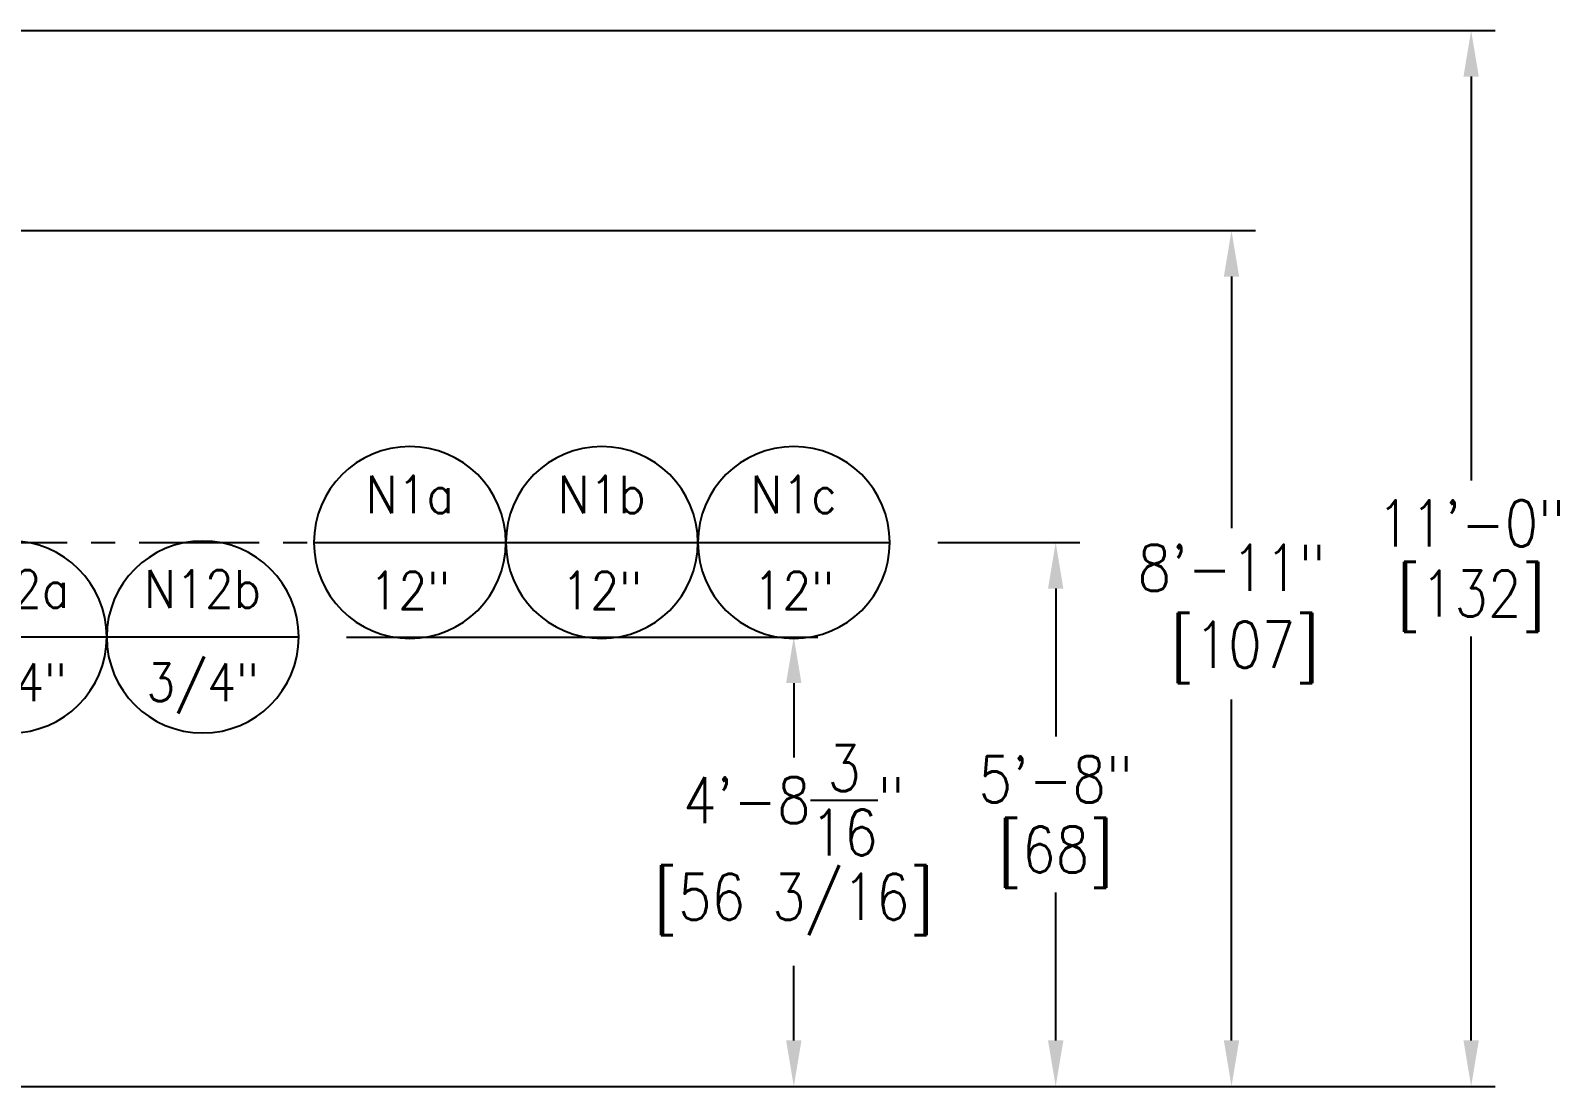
# Model space of a CAD drawing. Extents: x -1889 to 1550, y -1971 to 1122.
# Drawn here: x -522.3 to -331.3, y -432.4 to -300.4 of the extents above; entities that cross this region are included whole.
import ezdxf
from ezdxf.enums import TextEntityAlignment as Align

# ---------------------------------------------------------------- set-up
doc = ezdxf.new("R2010")
doc.units = 0
doc.header["$LTSCALE"] = 12
doc.header["$MEASUREMENT"] = 0
doc.header["$PDMODE"] = 33
doc.header["$PDSIZE"] = -0.5
doc.linetypes.add('CENTER', pattern=[2, 1.25, -0.25, 0.25, -0.25])
doc.layers.get('0').update_dxf_attribs({"linetype": 'CONTINUOUS'})
doc.layers.get('Defpoints').update_dxf_attribs({"linetype": 'CONTINUOUS'})
doc.layers.add('CENTER', color=6, linetype='CENTER')
doc.layers.add('DIM', color=1, linetype='CONTINUOUS')
doc.styles.add('ROMANS', font='ROMANS.shx', dxfattribs={"width": 0.85, "height": 5.76})
doc.styles.get("Standard").update_dxf_attribs({"font": 'sanss___.ttf'})
doc.dimstyles.get("Standard").update_dxf_attribs({"dimtxt": 0.18, "dimasz": 0.18, "dimexe": 0.18, "dimexo": 0.0625, "dimgap": 0.09, "dimtad": 0, "dimtih": 1, "dimtoh": 1, "dimdec": 4, "dimzin": 0, "dimdsep": 46, "dimtxsty": 'Standard', "dimcen": 0.09, "dimadec": 0, "dimazin": 0, "dimtfac": 1, "dimtdec": 4, "dimtofl": 0, "dimtmove": 0, "dimatfit": 3, "dimfxl": 1, "dimtolj": 1, "dimtzin": 0, "dimarcsym": 0})

# ---------------------------------------------------------------- blocks, each defined once
blk = doc.blocks.new('*D165')
at = {"layer": 'Defpoints', "color": 0, "transparency": 16777216}
for p in [(-628.98, -325.41), (-372.2, -325.41), (-760.7, -432.41)]:
    blk.add_point(p, dxfattribs=at)
at = {"layer": 'DIM', "color": 0, "lineweight": -2, "transparency": 16777216}
for p, q in [((-622.98, -325.41), (-369.2, -325.41)), ((-372.2, -331.17), (-372.2, -362.64)), ((-372.2, -426.65), (-372.2, -384.04)), ((-754.7, -432.41), (-369.2, -432.41))]:
    blk.add_line(p, q, dxfattribs=at)
at = {"layer": 'DIM', "color": 0, "transparency": 16777216}
for points in [[(-373.16, -331.17), (-371.24, -331.17), (-372.2, -325.41)], [(-373.16, -426.65), (-371.24, -426.65), (-372.2, -432.41)]]:
    blk.add_solid(points, dxfattribs=at)
at = {"layer": 'DIM', "color": 0, "transparency": 16777216, "insert": (-372.2, -373.34), "char_height": 5.76, "attachment_point": 5, "style": 'ROMANS'}
blk.add_mtext('\\A1;8\'-11"\\P [107]', dxfattribs=at)
blk = doc.blocks.new('*D173')
at = {"layer": 'Defpoints', "color": 0, "transparency": 16777216}
for p in [(-488.82, -376.23), (-426.92, -376.23), (-760.7, -432.41)]:
    blk.add_point(p, dxfattribs=at)
at = {"layer": 'DIM', "color": 0, "lineweight": -2, "transparency": 16777216}
for p, q in [((-482.82, -376.23), (-423.92, -376.23)), ((-426.92, -381.99), (-426.92, -391.29)), ((-426.92, -426.65), (-426.92, -417.35)), ((-754.7, -432.41), (-423.92, -432.41))]:
    blk.add_line(p, q, dxfattribs=at)
at = {"layer": 'DIM', "color": 0, "transparency": 16777216}
for points in [[(-427.88, -381.99), (-425.96, -381.99), (-426.92, -376.23)], [(-427.88, -426.65), (-425.96, -426.65), (-426.92, -432.41)]]:
    blk.add_solid(points, dxfattribs=at)
at = {"layer": 'DIM', "color": 0, "transparency": 16777216, "char_height": 5.76, "attachment_point": 5, "style": 'ROMANS'}
for s, insert in [('\\A1;4\'-8{\\H1x;\\S3/16;}"', (-426.92, -396.64)), ('\\A1;[56 3/16]', (-426.92, -409.67))]:
    blk.add_mtext(s, dxfattribs=dict(at, insert=insert))
blk = doc.blocks.new('*D174')
at = {"layer": 'Defpoints', "color": 0, "transparency": 16777216}
for p in [(-414.92, -364.41), (-760.7, -432.41), (-394.18, -432.41)]:
    blk.add_point(p, dxfattribs=at)
at = {"layer": 'DIM', "color": 0, "lineweight": -2, "transparency": 16777216}
for p, q in [((-408.92, -364.41), (-391.18, -364.41)), ((-394.18, -370.17), (-394.18, -388.68)), ((-394.18, -426.65), (-394.18, -408.15)), ((-754.7, -432.41), (-391.18, -432.41))]:
    blk.add_line(p, q, dxfattribs=at)
at = {"layer": 'DIM', "color": 0, "transparency": 16777216}
for points in [[(-395.14, -370.17), (-393.22, -370.17), (-394.18, -364.41)], [(-395.14, -426.65), (-393.22, -426.65), (-394.18, -432.41)]]:
    blk.add_solid(points, dxfattribs=at)
at = {"layer": 'DIM', "color": 0, "transparency": 16777216, "char_height": 5.76, "attachment_point": 5, "style": 'ROMANS'}
for s, insert in [('\\A1;5\'-8"', (-394.18, -394.02)), ('\\A1;[68]', (-394.18, -403.76))]:
    blk.add_mtext(s, dxfattribs=dict(at, insert=insert))
blk = doc.blocks.new('*D177')
at = {"layer": 'Defpoints', "color": 0, "transparency": 16777216}
for p in [(-622.85, -300.41), (-760.7, -432.41), (-342.24, -432.41)]:
    blk.add_point(p, dxfattribs=at)
at = {"layer": 'DIM', "color": 0, "lineweight": -2, "transparency": 16777216}
for p, q in [((-616.85, -300.41), (-339.24, -300.41)), ((-342.24, -306.17), (-342.24, -356.68)), ((-342.24, -426.65), (-342.24, -376.15)), ((-754.7, -432.41), (-339.24, -432.41))]:
    blk.add_line(p, q, dxfattribs=at)
at = {"layer": 'DIM', "color": 0, "transparency": 16777216}
for points in [[(-343.2, -306.17), (-341.28, -306.17), (-342.24, -300.41)], [(-343.2, -426.65), (-341.28, -426.65), (-342.24, -432.41)]]:
    blk.add_solid(points, dxfattribs=at)
at = {"layer": 'DIM', "color": 0, "transparency": 16777216, "char_height": 5.76, "attachment_point": 5, "style": 'ROMANS'}
for s, insert in [('\\A1;11\'-0"', (-342.24, -362.02)), ('\\A1;[132]', (-342.24, -371.76))]:
    blk.add_mtext(s, dxfattribs=dict(at, insert=insert))
blk = doc.blocks.new('Nozzle Callout')
blk.add_line((0.25, 0), (-0.25, 0))
blk.add_circle((0, 0), 0.25)
at = {"style": 'ROMANS', "width": 0.9}
for tag, p in [('NZ-ID', (0, 0.125)), ('NZ-SZ', (0, -0.125))]:
    blk.add_attdef(tag, text='', height=0.0975, dxfattribs=at).set_placement(p, align=Align.MIDDLE)

msp = doc.modelspace()

# ---------------------------------------------------------------- linework, layer by layer
at = {"layer": 'CENTER'}
msp.add_line((-772.75912, -364.41255), (-486.91656, -364.41255), dxfattribs=at)

# ---------------------------------------------------------------- block references
at = {"layer": 'DIM'}
ref = msp.add_blockref('Nozzle Callout', (-474.91656, -364.41255), dxfattribs=dict(at, xscale=-48, yscale=48, zscale=48))
ref.add_attrib('NZ-ID', 'N1a', dxfattribs={"layer": '0', "height": 4.68, "style": 'ROMANS', "width": 0.9}).set_placement((-474.91656, -358.41255), align=Align.MIDDLE)
ref.add_attrib('NZ-SZ', '12"', dxfattribs={"layer": '0', "height": 4.68, "style": 'ROMANS', "width": 0.9}).set_placement((-474.91656, -370.41255), align=Align.MIDDLE)
ref = msp.add_blockref('Nozzle Callout', (-450.91656, -364.41255), dxfattribs=dict(at, xscale=-48, yscale=48, zscale=48))
ref.add_attrib('NZ-ID', 'N1b', dxfattribs={"layer": '0', "height": 4.68, "style": 'ROMANS', "width": 0.9}).set_placement((-450.91656, -358.41255), align=Align.MIDDLE)
ref.add_attrib('NZ-SZ', '12"', dxfattribs={"layer": '0', "height": 4.68, "style": 'ROMANS', "width": 0.9}).set_placement((-450.91656, -370.41255), align=Align.MIDDLE)
ref = msp.add_blockref('Nozzle Callout', (-426.91656, -364.41255), dxfattribs=dict(at, xscale=-48, yscale=48, zscale=48))
ref.add_attrib('NZ-ID', 'N1c', dxfattribs={"layer": '0', "height": 4.68, "style": 'ROMANS', "width": 0.9}).set_placement((-426.91656, -358.41255), align=Align.MIDDLE)
ref.add_attrib('NZ-SZ', '12"', dxfattribs={"layer": '0', "height": 4.68, "style": 'ROMANS', "width": 0.9}).set_placement((-426.91656, -370.41255), align=Align.MIDDLE)
ref = msp.add_blockref('Nozzle Callout', (-524.8181, -376.22505), dxfattribs=dict(at, xscale=-48, yscale=48, zscale=48))
ref.add_attrib('NZ-ID', 'N12a', dxfattribs={"layer": '0', "height": 4.68, "style": 'ROMANS', "width": 0.9}).set_placement((-524.8181, -370.22505), align=Align.MIDDLE)
ref.add_attrib('NZ-SZ', '3/4"', dxfattribs={"layer": '0', "height": 4.68, "style": 'ROMANS', "width": 0.9}).set_placement((-524.8181, -382.22505), align=Align.MIDDLE)
ref = msp.add_blockref('Nozzle Callout', (-500.8181, -376.22505), dxfattribs=dict(at, xscale=-48, yscale=48, zscale=48))
ref.add_attrib('NZ-ID', 'N12b', dxfattribs={"layer": '0', "height": 4.68, "style": 'ROMANS', "width": 0.9}).set_placement((-500.8181, -370.22505), align=Align.MIDDLE)
ref.add_attrib('NZ-SZ', '3/4"', dxfattribs={"layer": '0', "height": 4.68, "style": 'ROMANS', "width": 0.9}).set_placement((-500.8181, -382.22505), align=Align.MIDDLE)

# ---------------------------------------------------------------- dimensions: what is measured, and where the dimension line sits
dim = msp.add_linear_dim(base=(-342.23772, -432.41255), p1=(-622.84863, -300.41255), p2=(-760.69809, -432.41255), angle=90, dimstyle='Standard', override={"dimscale": 48, "dimtxt": 5.76, "dimasz": 0.12, "dimexe": 0.0625, "dimexo": 0.125, "dimgap": 0.02, "dimzin": 3, "dimlunit": 4, "dimpost": '\\X', "dimtxsty": 'ROMANS', "dimcen": 0}, dxfattribs=at)
dim.commit()
dim.dimension.update_dxf_attribs({"geometry": '*D177', "text_midpoint": (-342.23772, -366.41255)})
for base, p1, p2, picture, middle in [((-372.20359, -325.41255), (-760.69809, -432.41255), (-628.98048, -325.41255), '*D165', (-372.20359, -373.33798)), ((-394.17962, -432.41255), (-414.91656, -364.41255), (-760.69809, -432.41255), '*D174', (-394.17962, -398.41255)), ((-426.91953, -376.22505), (-760.69809, -432.41255), (-488.8181, -376.22505), '*D173', (-426.91953, -404.3188))]:
    dim = msp.add_linear_dim(base=base, p1=p1, p2=p2, angle=90, dimstyle='Standard', override={"dimscale": 48, "dimtxt": 5.76, "dimasz": 0.12, "dimexe": 0.0625, "dimexo": 0.125, "dimgap": 0.02, "dimzin": 3, "dimlunit": 4, "dimpost": '\\X', "dimtxsty": 'ROMANS', "dimcen": 0}, dxfattribs=at)
    dim.commit()
    dim.dimension.update_dxf_attribs({"geometry": picture, "text_midpoint": middle, "dimtype": 160})

doc.saveas('drawing.dxf')
